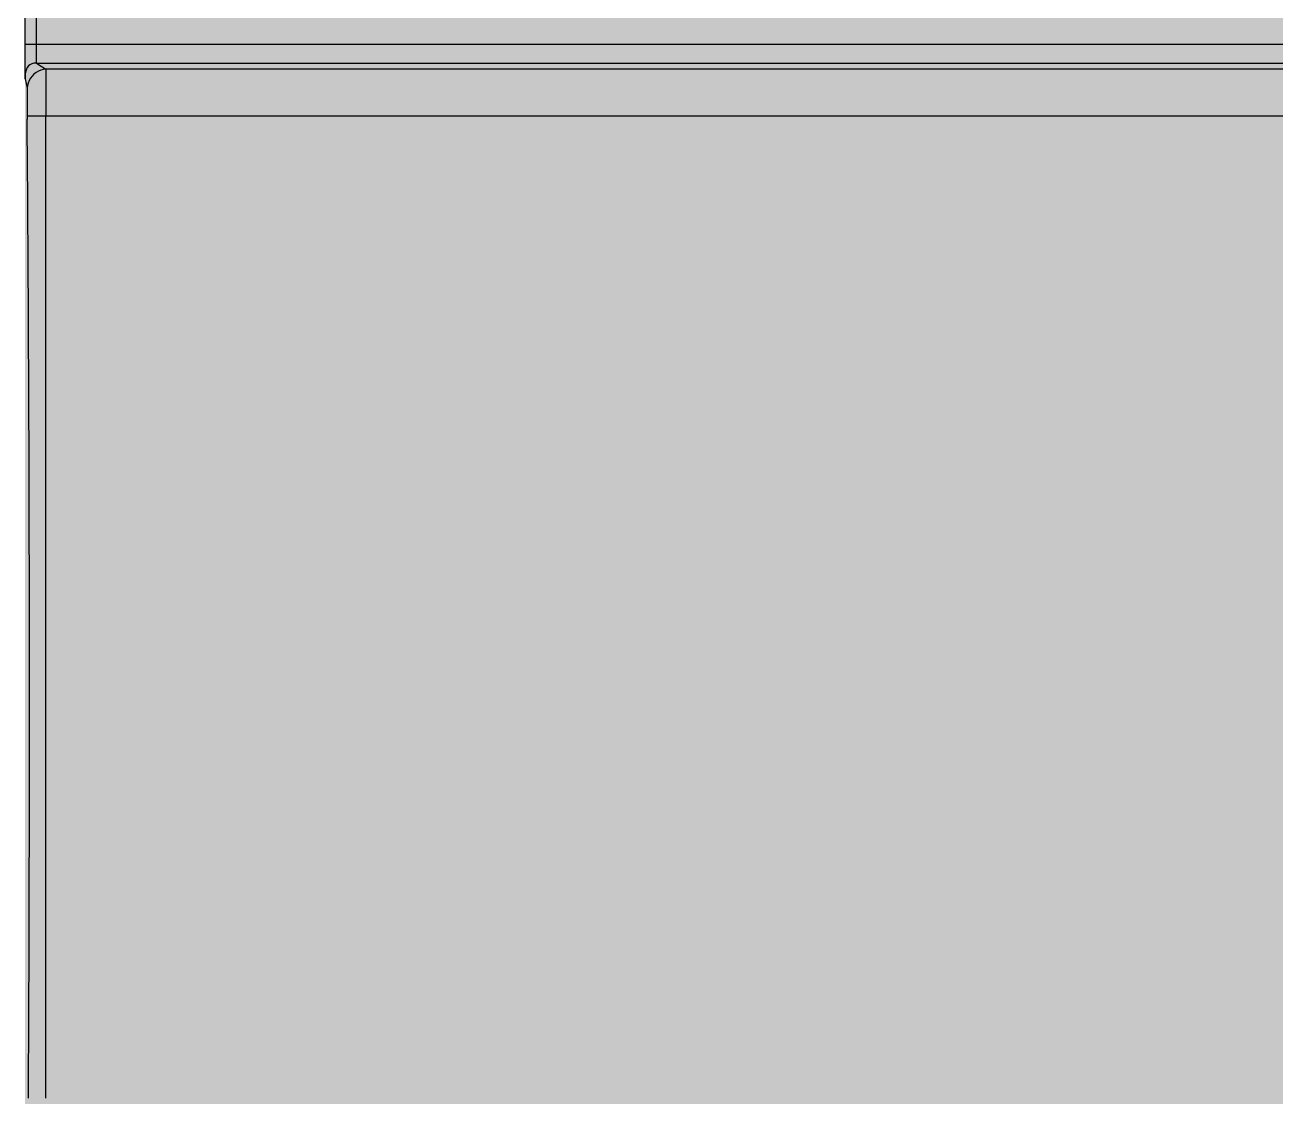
# Model space of a CAD drawing. Header units: millimetres. Extents: x 0 to 966, y -664 to 90.
# Drawn here: x 0 to 36, y -352.02 to -321.17 of the extents above; entities that cross this region are included whole.
import ezdxf

# ---------------------------------------------------------------- set-up
doc = ezdxf.new("R2010")
doc.units = ezdxf.units.MM
for name, color, linetype in [('HDL_BODY', 7, 'Continuous'), ('HDL_DETAIL', 7, 'Continuous'), ('HDL_PRINT', 7, 'Continuous')]:
    doc.layers.add(name, color=color, linetype=linetype)

# ---------------------------------------------------------------- blocks, each defined once
blk = doc.blocks.new('M_DM02.1_FRONT')
at = {"layer": 'HDL_BODY', "true_color": 0x202126}
blk.add_hatch(color=250, dxfattribs=at).paths.add_polyline_path([(0, 0), (144, 0), (144, 90), (0, 90)])
at = {"layer": 'HDL_BODY', "true_color": 0x2a2a30}
blk.add_hatch(color=250, dxfattribs=at).paths.add_polyline_path([(0.4, 20.52), (143.6, 20.52), (143.6, 68.31), (0.4, 68.31)])
at = {"layer": 'HDL_PRINT', "true_color": 0x6c217f}
for points in [[(4.62, 63.416), (5.692, 63.416), (5.692, 62.156), (7.301, 62.156), (7.301, 63.416), (8.284, 63.416), (8.284, 59.727), (7.301, 59.727), (7.301, 61.257), (5.692, 61.257), (5.692, 59.727), (4.62, 59.727), (4.62, 63.416)], [(13.11, 63.416), (14.093, 63.416), (14.093, 60.538), (16.685, 60.538), (16.685, 59.727), (13.11, 59.727), (13.11, 60.088), (13.11, 60.538), (13.11, 63.416)]]:
    blk.add_hatch(color=207, dxfattribs=at).paths.add_polyline_path(points)
h = blk.add_hatch(color=207, dxfattribs=at)
h.paths.add_polyline_path([(9.893, 62.609), (9.893, 60.538), (10.786, 60.538), (10.853, 60.538), (10.919, 60.539), (10.983, 60.542), (11.043, 60.549), (11.1, 60.56), (11.151, 60.576), (11.196, 60.599), (11.233, 60.629), (11.266, 60.667), (11.292, 60.705), (11.313, 60.743), (11.332, 60.782), (11.353, 60.821), (11.379, 60.86), (11.412, 60.899), (11.436, 60.953), (11.456, 61.007), (11.471, 61.063), (11.482, 61.12), (11.49, 61.179), (11.496, 61.241), (11.499, 61.306), (11.501, 61.376), (11.501, 61.449), (11.501, 61.528), (11.499, 61.646), (11.493, 61.755), (11.483, 61.855), (11.47, 61.947), (11.454, 62.029), (11.436, 62.103), (11.416, 62.168), (11.394, 62.224), (11.371, 62.271), (11.347, 62.309), (11.322, 62.338), (11.293, 62.389), (11.258, 62.435), (11.218, 62.476), (11.172, 62.511), (11.121, 62.541), (11.065, 62.565), (11.004, 62.584), (10.937, 62.598), (10.864, 62.606), (10.786, 62.609), (9.893, 62.609)])
h.paths.add_polyline_path([(8.82, 63.416), (11.055, 63.416), (11.135, 63.416), (11.215, 63.416), (11.293, 63.414), (11.37, 63.411), (11.445, 63.405), (11.518, 63.397), (11.587, 63.386), (11.652, 63.371), (11.713, 63.352), (11.769, 63.328), (11.823, 63.298), (11.876, 63.264), (11.928, 63.225), (11.978, 63.182), (12.026, 63.136), (12.072, 63.088), (12.114, 63.037), (12.152, 62.984), (12.187, 62.93), (12.216, 62.876), (12.246, 62.816), (12.276, 62.756), (12.306, 62.697), (12.335, 62.637), (12.365, 62.577), (12.395, 62.517), (12.425, 62.458), (12.454, 62.398), (12.484, 62.338), (12.486, 62.265), (12.492, 62.191), (12.501, 62.117), (12.511, 62.043), (12.523, 61.97), (12.535, 61.896), (12.547, 61.822), (12.557, 61.749), (12.566, 61.675), (12.572, 61.601), (12.574, 61.528), (12.572, 61.431), (12.565, 61.339), (12.556, 61.251), (12.543, 61.166), (12.527, 61.084), (12.508, 61.004), (12.488, 60.927), (12.466, 60.851), (12.443, 60.776), (12.419, 60.702), (12.395, 60.629), (12.365, 60.568), (12.335, 60.508), (12.306, 60.447), (12.276, 60.387), (12.246, 60.327), (12.216, 60.267), (12.186, 60.208), (12.157, 60.148), (12.127, 60.088), (12.067, 60.032), (12.008, 59.982), (11.948, 59.938), (11.888, 59.902), (11.829, 59.872), (11.769, 59.848), (11.71, 59.831), (11.65, 59.821), (11.591, 59.818), (11.531, 59.791), (11.471, 59.77), (11.412, 59.754), (11.352, 59.742), (11.293, 59.735), (11.233, 59.73), (11.174, 59.728), (11.114, 59.727), (11.055, 59.727), (8.82, 59.727), (8.82, 63.416)])
at = {"layer": 'HDL_PRINT', "true_color": 0xdee1e9}
for points in [[(25.086, 63.416), (25.086, 63.416), (25.086, 63.058), (24.92, 63.055), (24.756, 63.046), (24.593, 63.031), (24.432, 63.011), (24.272, 62.985), (24.114, 62.954), (23.957, 62.918), (23.802, 62.877), (23.648, 62.831), (23.496, 62.781), (23.346, 62.726), (23.198, 62.668), (23.052, 62.605), (22.908, 62.538), (22.765, 62.468), (22.625, 62.394), (22.487, 62.316), (22.351, 62.236), (22.218, 62.152), (22.087, 62.066), (21.958, 61.977), (21.421, 61.977), (21.551, 62.092), (21.684, 62.203), (21.82, 62.31), (21.958, 62.412), (22.1, 62.51), (22.244, 62.604), (22.391, 62.693), (22.541, 62.777), (22.693, 62.857), (22.848, 62.931), (23.006, 63.001), (23.166, 63.065), (23.329, 63.125), (23.494, 63.179), (23.662, 63.228), (23.832, 63.271), (24.004, 63.309), (24.179, 63.342), (24.356, 63.368), (24.535, 63.389), (24.717, 63.404), (24.9, 63.413), (25.086, 63.416)], [(25.086, 63.416), (25.26, 63.413), (25.433, 63.404), (25.605, 63.389), (25.776, 63.368), (25.945, 63.342), (26.113, 63.309), (26.28, 63.271), (26.444, 63.228), (26.607, 63.179), (26.769, 63.125), (26.928, 63.065), (27.085, 63.001), (27.241, 62.931), (27.394, 62.857), (27.545, 62.777), (27.693, 62.693), (27.839, 62.604), (27.983, 62.51), (28.124, 62.412), (28.262, 62.31), (28.398, 62.203), (28.531, 62.092), (28.66, 61.977), (28.124, 61.977), (27.995, 62.066), (27.864, 62.152), (27.731, 62.236), (27.595, 62.316), (27.458, 62.394), (27.318, 62.468), (27.177, 62.538), (27.035, 62.605), (26.891, 62.668), (26.745, 62.726), (26.598, 62.781), (26.45, 62.831), (26.301, 62.877), (26.151, 62.918), (26.001, 62.954), (25.849, 62.985), (25.697, 63.011), (25.545, 63.031), (25.392, 63.046), (25.239, 63.055), (25.086, 63.058), (25.086, 63.416)], [(21.332, 61.796), (21.868, 61.796), (21.868, 59.727), (21.332, 59.727), (21.332, 61.796)], [(22.673, 61.798), (23.209, 61.798), (21.511, 59.997), (21.511, 60.446), (21.421, 60.446), (22.673, 61.798)], [(25.354, 61.798), (25.89, 61.798), (25.89, 59.727), (25.8, 59.727), (25.354, 59.727), (25.264, 59.727), (24.371, 61.078), (24.371, 59.727), (23.834, 59.727), (23.834, 61.798), (24.013, 61.798), (24.371, 61.798), (24.46, 61.798), (25.354, 60.446), (25.354, 61.798)], [(28.213, 61.798), (28.75, 61.798), (26.873, 59.727), (26.337, 59.727), (28.213, 61.798)], [(27.141, 61.798), (26.516, 61.798), (28.124, 59.727), (28.75, 59.727), (27.141, 61.798)], [(21.868, 60.899), (22.047, 60.899), (22.315, 60.987), (23.387, 59.727), (22.762, 59.727), (21.958, 60.717), (21.868, 60.899)]]:
    blk.add_hatch(color=254, dxfattribs=at).paths.add_polyline_path(points)
at = {"layer": 'HDL_DETAIL', "color": 251, "true_color": 0x52555c}
for points in [[(0.33, 68.275), (0.33, 89.96)], [(0, 68.275), (0, 89.511)], [(0, 68.275), (144, 68.275)], [(0, 67.285), (0, 67.285), (0, 67.376), (0, 67.467), (0, 67.555), (0, 67.601), (0, 67.632), (0, 67.66), (0, 67.691), (0, 67.735), (0, 67.745), (0, 67.772), (0, 67.813), (0, 67.863), (0, 67.917), (0, 67.96), (0, 68.011), (0, 68.067), (0, 68.125), (0, 68.181), (0, 68.232), (0, 68.275)], [(0.33, 67.735), (0.33, 67.735), (0.33, 67.826), (0.33, 67.917), (0.33, 68.005), (0.33, 68.096), (0.33, 68.141), (0.33, 68.173), (0.33, 68.2), (0.33, 68.231), (0.33, 68.275)], [(0.33, 67.735), (0.256, 67.729), (0.193, 67.714), (0.14, 67.689), (0.098, 67.654), (0.064, 67.611), (0.039, 67.56), (0.021, 67.501), (0.009, 67.436), (0.002, 67.363), (0, 67.285)], [(0.33, 67.735), (0.598, 67.555)], [(0.33, 67.735), (143.769, 67.735)], [(0.598, 67.555), (0.525, 67.549), (0.453, 67.53), (0.384, 67.501), (0.318, 67.461), (0.258, 67.413), (0.203, 67.358), (0.155, 67.297), (0.116, 67.23), (0.087, 67.161), (0.068, 67.088), (0.062, 67.015)], [(143.591, 67.555), (0.598, 67.555)], [(0.598, 67.555), (0.598, 67.555), (0.598, 67.467), (0.598, 67.422), (0.598, 67.39), (0.598, 67.362), (0.598, 67.33), (0.598, 67.285), (0.598, 67.197), (0.598, 67.151), (0.598, 67.106), (0.598, 67.061), (0.598, 67.016), (0.598, 66.971), (0.598, 66.927), (0.598, 66.917), (0.598, 66.889), (0.598, 66.848), (0.598, 66.799), (0.598, 66.745), (0.598, 66.685), (0.598, 66.625), (0.598, 66.565), (0.598, 66.506), (0.598, 66.446), (0.598, 66.386), (0.598, 66.327), (0.598, 66.267), (0.598, 66.207)], [(0, 67.285), (0.062, 67.015)], [(0.062, 67.015), (0.062, 67.015), (0.062, 66.927), (0.062, 66.882), (0.062, 66.85), (0.062, 66.822), (0.062, 66.79), (0.062, 66.745), (0.062, 66.656), (0.062, 66.611), (0.062, 66.579), (0.062, 66.552), (0.062, 66.521), (0.062, 66.477), (0.062, 66.438), (0.062, 66.397), (0.062, 66.353), (0.062, 66.305), (0.062, 66.25), (0.062, 66.188), (0.062, 66.116)], [(0.598, 66.207), (0.554, 66.207), (0.522, 66.207), (0.495, 66.207), (0.464, 66.207), (0.419, 66.207), (0.375, 66.207), (0.344, 66.207), (0.316, 66.207), (0.285, 66.207), (0.241, 66.207), (0.151, 66.207), (0.062, 66.207), (0.062, 66.116)], [(0.099, 37.946), (0.102, 38.46), (0.104, 38.974), (0.107, 39.488), (0.109, 40.002), (0.111, 40.516), (0.113, 41.029), (0.115, 41.543), (0.117, 42.056), (0.118, 42.569), (0.12, 43.082), (0.121, 43.595), (0.123, 44.108), (0.124, 44.621), (0.125, 45.134), (0.126, 45.647), (0.127, 46.16), (0.127, 46.672), (0.128, 47.185), (0.128, 47.697), (0.129, 48.21), (0.129, 48.722), (0.129, 49.234), (0.129, 49.746), (0.129, 50.259), (0.128, 50.771), (0.128, 51.283), (0.127, 51.795), (0.127, 52.307), (0.126, 52.818), (0.125, 53.33), (0.124, 53.842), (0.123, 54.354), (0.121, 54.865), (0.12, 55.377), (0.118, 55.889), (0.117, 56.4), (0.115, 56.912), (0.113, 57.423), (0.111, 57.935), (0.109, 58.446), (0.107, 58.958), (0.104, 59.469), (0.102, 59.98), (0.099, 60.492), (0.096, 61.003), (0.093, 61.514), (0.09, 62.026), (0.087, 62.537), (0.084, 63.048), (0.081, 63.56), (0.077, 64.071), (0.073, 64.582), (0.07, 65.093), (0.066, 65.605), (0.062, 66.116)], [(143.591, 66.207), (0.598, 66.207)], [(0.598, 37.947), (0.598, 38.461), (0.598, 38.975), (0.598, 39.489), (0.598, 40.003), (0.598, 40.517), (0.598, 41.031), (0.598, 41.544), (0.598, 42.058), (0.598, 42.572), (0.598, 43.085), (0.598, 43.599), (0.598, 44.112), (0.598, 44.626), (0.598, 45.139), (0.598, 45.653), (0.598, 46.166), (0.598, 46.679), (0.598, 47.193), (0.598, 47.706), (0.598, 48.219), (0.598, 48.732), (0.598, 49.246), (0.598, 49.759), (0.598, 50.272), (0.598, 50.785), (0.598, 51.299), (0.598, 51.812), (0.598, 52.325), (0.598, 52.839), (0.598, 53.352), (0.598, 53.866), (0.598, 54.379), (0.598, 54.892), (0.598, 55.406), (0.598, 55.92), (0.598, 56.433), (0.598, 56.947), (0.598, 57.461), (0.598, 57.974), (0.598, 58.488), (0.598, 59.002), (0.598, 59.516), (0.598, 60.03), (0.598, 60.545), (0.598, 61.059), (0.598, 61.573), (0.598, 62.088), (0.598, 62.602), (0.598, 63.117), (0.598, 63.632), (0.598, 64.146), (0.598, 64.661), (0.598, 65.176), (0.598, 65.692), (0.598, 66.207)]]:
    blk.add_lwpolyline(points, dxfattribs=at)

msp = doc.modelspace()

# ---------------------------------------------------------------- block references
msp.add_blockref('M_DM02.1_FRONT', (0, -390))

doc.saveas('drawing.dxf')
